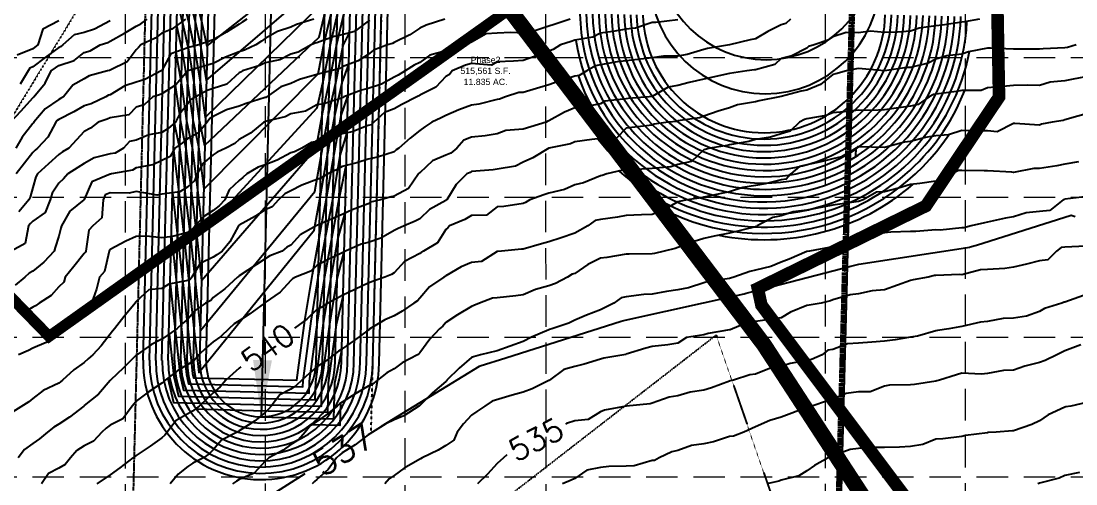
# Model space of a CAD drawing. Header units: inches. Extents: x 8135 to 11700, y -938 to 4760.
# Drawn here: x 10652 to 11322, y 2351 to 2646 of the extents above; entities that cross this region are included whole.
import ezdxf
from ezdxf.enums import TextEntityAlignment as Align

# ---------------------------------------------------------------- set-up
doc = ezdxf.new("R2010")
doc.units = ezdxf.units.IN
doc.header["$MEASUREMENT"] = 0
for name, pattern in [('DASHED', [0.75, 0.5, -0.25]), ('DASHED2', [0.375, 0.25, -0.125]), ('DOT2', [0.125, 0, -0.125]), ('HIDDEN', [0.375, 0.25, -0.125]), ('HIDDEN2', [0.1875, 0.125, -0.0625]), ('PHANTOM', [2.5, 1.25, -0.25, 0.25, -0.25, 0.25, -0.25]), ('PHANTOM2', [1.25, 0.625, -0.125, 0.125, -0.125, 0.125, -0.125])]:
    doc.linetypes.add(name, pattern=pattern)
for name, color, linetype in [('537-CONTOUR', 6, 'Continuous'), ('BERM1', 7, 'Continuous'), ('BNDY', 1, 'PHANTOM'), ('BNDY-TO-UTRWD', 1, 'PHANTOM'), ('DIM', 4, 'Continuous'), ('EC', 35, 'DASHED'), ('EXCAVATION-LIMITS-W&M', 3, 'DOT2'), ('EXCAVATION_LIMITS', 4, 'HIDDEN2'), ('FENCE', 8, 'FENCELINE3'), ('FINAL-REMEDIATION-2-27-07', 31, 'HIDDEN2'), ('GRID', 254, 'HIDDEN'), ('HATCH-3', 51, 'PHANTOM2'), ('LIMITS OF DISTURBANCE', 1, 'HIDDEN'), ('PARCEL_LBLS', 7, 'Continuous'), ('PH1-BNDY', 1, 'PHANTOM'), ('PRO-BERMOLD-CONT-H', 7, 'Continuous'), ('PRO-BERMOLD-CONT-L', 8, 'Continuous'), ('PRO-ESMT', 7, 'DASHED2'), ('PROP-CONT-H', 6, 'Continuous'), ('PROP-CONT-L', 7, 'Continuous')]:
    doc.layers.add(name, color=color, linetype=linetype)
doc.styles.add('L80', font='simplex', dxfattribs={"height": 16})
doc.styles.get("Standard").update_dxf_attribs({"font": 'ARIAL.TTF'})
doc.styles.add('Style-simple', font='simple.shx')
doc.linetypes.add('FENCELINE3', pattern='A,0.8,-0.1,["X",Standard,S=0.1,R=0,X=-0.05,Y=-0.05],-0.1', length=1)

# ---------------------------------------------------------------- blocks, each defined once
blk = doc.blocks.new('lota')
blk.add_attdef('LOTDES', text='', height=0.0833).set_placement((0, 0), align=Align.CENTER)
at = {"flags": 1}
for tag in ['LOTAINF', 'LOTAAC', 'LOTASF']:
    blk.add_attdef(tag, text='', height=0.000000105, dxfattribs=at).set_placement((-0.038, 0), align=Align.CENTER)

msp = doc.modelspace()

# ---------------------------------------------------------------- linework, layer by layer
at = {"layer": '537-CONTOUR', "elevation": 537, "flags": 128}
for points in [[(10880.67, 2388.18), (10942.82, 2426.19), (10943.32, 2426.37), (10959.61, 2431.57), (11032.88, 2454.76), (11035.33, 2455.54), (11111.1, 2472.27), (11112.37, 2472.6), (11123.41, 2475.49), (11178.87, 2489.76), (11183.86, 2491.02), (11254.49, 2501.86), (11254.68, 2502.13), (11258.68, 2503.16), (11318.88, 2522.33), (11321.38, 2521.37)], [(10625.37, 2198.33), (10691.84, 2253.86), (10702.93, 2263.17), (10703.8, 2263.88), (10718.1, 2275.55), (10775.17, 2321.58), (10778.6, 2324.21), (10832.13, 2358.02)]]:
    msp.add_lwpolyline(points, dxfattribs=at)
at = {"layer": 'BERM1', "color": 35}
for points in [[(10752.45, 2726.19), (10755.37, 2688.74), (10758.89, 2674.89), (10762.39, 2660.64), (10765.96, 2646.3), (10769.61, 2629.59), (10842.58, 2687.24), (10846.25, 2699.86), (10850.6, 2719.81), (10854.93, 2733.48), (10859.21, 2752.45), (10864.12, 2791.8)], [(10751.49, 2687.76), (10755, 2673.92), (10758.51, 2659.68), (10762.07, 2645.39), (10765.68, 2628.83), (10769.2, 2607.8), (10842.25, 2670.71), (10845.91, 2684.38), (10850.12, 2698.87), (10854.47, 2718.78), (10858.79, 2732.44), (10862.88, 2742.4)], [(10751.12, 2672.96), (10754.62, 2658.72), (10758.17, 2644.48), (10761.75, 2628.08), (10765.24, 2607.19), (10768.5, 2584.29), (10841.75, 2655.81), (10845.59, 2667.71), (10849.76, 2683.3), (10854, 2697.88), (10858.34, 2717.75), (10862.45, 2725.15)], [(10750.74, 2657.75), (10754.27, 2643.57), (10757.82, 2627.32), (10761.29, 2606.58), (10764.56, 2583.6), (10768.16, 2566.56), (10840.95, 2635.37), (10845.09, 2653.13), (10849.43, 2666.58), (10853.62, 2682.22), (10857.88, 2696.9), (10862.11, 2711.35)], [(10750.37, 2642.72), (10753.89, 2626.56), (10757.34, 2605.97), (10760.62, 2582.9), (10764.21, 2565.9), (10767.57, 2538.8), (10840.33, 2612.03), (10844.41, 2632.61), (10848.95, 2652.06), (10853.26, 2665.45), (10857.47, 2681.15), (10861.61, 2691.1)], [(10749.95, 2625.91), (10753.38, 2605.36), (10756.68, 2582.2), (10760.26, 2565.24), (10763.6, 2538.31), (10766.9, 2510.93), (10839.73, 2590.48), (10843.83, 2609.08), (10848.32, 2631.77), (10852.8, 2650.99), (10857.1, 2664.31), (10861.11, 2671.08)], [(10749.42, 2604.79), (10752.73, 2581.51), (10756.31, 2564.58), (10759.63, 2537.83), (10762.93, 2510.48), (10766.16, 2480.72), (10838.97, 2564.88), (10843.26, 2587.94), (10847.74, 2608.26), (10852.23, 2630.92), (10856.66, 2649.92), (10860.73, 2655.79)], [(10748.82, 2580.68), (10752.36, 2563.92), (10755.66, 2537.34), (10758.95, 2510.02), (10762.19, 2480.29), (10765.55, 2448.87), (10838.26, 2537.23), (10842.57, 2562.39), (10847.19, 2587.14), (10851.66, 2607.44), (10856.14, 2630.08), (10860.29, 2638.17)], [(10748.39, 2563.43), (10751.69, 2536.86), (10754.98, 2509.56), (10758.21, 2479.86), (10761.57, 2448.44), (10764.48, 2422.34), (10837.71, 2512.63), (10841.9, 2534.78), (10846.51, 2561.68), (10851.11, 2586.35), (10855.57, 2606.62), (10859.79, 2618.1)], [(10799.78, 2417.93), (10826.77, 2417.26), (10826.78, 2417.31), (10831.9, 2455.39), (10836.67, 2484.57), (10841.29, 2510.01), (10845.84, 2534.07), (10850.45, 2560.98), (10855.03, 2585.55), (10859.3, 2598.44)], [(10799.68, 2413.93), (10830.67, 2413.16), (10830.77, 2417), (10835.86, 2454.8), (10840.61, 2483.89), (10845.22, 2509.28), (10849.77, 2533.36), (10854.39, 2560.27), (10858.7, 2574.53)], [(10799.58, 2409.93), (10834.57, 2409.06), (10834.76, 2416.68), (10839.81, 2454.21), (10844.55, 2483.21), (10849.15, 2508.55), (10853.71, 2532.65), (10858.19, 2553.85)], [(10747.72, 2536.38), (10751, 2509.11), (10754.23, 2479.43), (10757.6, 2448.01), (10760.53, 2421.66), (10761.18, 2418.89), (10799.78, 2417.93)], [(10799.48, 2405.94), (10838.47, 2404.96), (10838.76, 2416.36), (10843.77, 2453.62), (10848.49, 2482.53), (10853.09, 2507.82), (10857.43, 2523.48)], [(10747.03, 2508.68), (10750.25, 2479), (10753.62, 2447.57), (10756.58, 2420.99), (10757.98, 2414.97), (10799.68, 2413.93)], [(10799.38, 2401.94), (10842.37, 2400.87), (10842.75, 2416.04), (10847.73, 2453.03), (10852.43, 2481.85), (10856.82, 2498.91)], [(10746.28, 2478.57), (10749.64, 2447.14), (10752.63, 2420.31), (10754.79, 2411.05), (10799.58, 2409.93)], [(10856.13, 2471.31), (10851.68, 2452.44), (10846.74, 2415.73), (10846.27, 2396.77), (10799.29, 2397.94)], [(10745.67, 2446.69), (10748.68, 2419.63), (10751.59, 2407.13), (10799.48, 2405.94)], [(10855.28, 2437.05), (10850.74, 2415.41), (10850.17, 2392.67), (10803, 2393.84)], [(10744.79, 2418.72), (10748.4, 2403.21), (10799.38, 2401.94)], [(10854.42, 2402.65), (10854.07, 2388.57), (10836.16, 2389.02)], [(10799.29, 2397.94), (10762.02, 2398.87)]]:
    msp.add_lwpolyline(points, dxfattribs=at)
at = {"layer": 'BNDY', "lineweight": 200}
msp.add_line((11166.24, 2156.84), (11194.11, 3188.8), dxfattribs=at)
at = {"layer": 'BNDY-TO-UTRWD'}
for p, q in [((10712.74, 1935.29), (10744.25, 3200.01)), ((11166.24, 2156.84), (11194.11, 3188.8))]:
    msp.add_line(p, q, dxfattribs=at)
at = {"layer": 'DIM', "color": 1, "linetype": 'PHANTOM'}
msp.add_line((10712.74, 1935.29), (10744.25, 3200.01), dxfattribs=at)
at = {"layer": 'EC', "color": 35, "linetype": 'Continuous'}
for p, q in [((11329.21, 2534.12, 537), (11314.92, 2532.36, 537)), ((11313.8, 2531.91, 537), (11305.22, 2525.26, 537)), ((11314.54, 2532.3, 537), (11313.8, 2531.91, 537)), ((11314.92, 2532.36, 537), (11314.54, 2532.3, 537)), ((11282.17, 2521.23, 537), (11277.22, 2520.36, 537)), ((11290.3, 2523.78, 537), (11282.17, 2521.23, 537)), ((11298.67, 2524.61, 537), (11290.3, 2523.78, 537)), ((11305.22, 2525.26, 537), (11298.67, 2524.61, 537)), ((11249.42, 2514.23, 537), (11235.67, 2512.74, 537)), ((11250.56, 2514.29, 537), (11249.42, 2514.23, 537)), ((11255.33, 2515.41, 537), (11250.56, 2514.29, 537)), ((11263.84, 2517.27, 537), (11255.33, 2515.41, 537)), ((11265.67, 2517.77, 537), (11263.84, 2517.27, 537)), ((11277.22, 2520.36, 537), (11265.67, 2517.77, 537)), ((11190.49, 2508.8, 537), (11183.67, 2506.23, 537)), ((11200.17, 2510.95, 537), (11190.49, 2508.8, 537)), ((11204.3, 2511.41, 537), (11200.17, 2510.95, 537)), ((11216.67, 2511.77, 537), (11204.3, 2511.41, 537)), ((11220.26, 2511.88, 537), (11216.67, 2511.77, 537)), ((11232.92, 2512.87, 537), (11220.26, 2511.88, 537)), ((11235.67, 2512.74, 537), (11232.92, 2512.87, 537)), ((11165.03, 2501.73, 537), (11152.57, 2499.41, 537)), ((11167.42, 2502.47, 537), (11165.03, 2501.73, 537)), ((11177.55, 2505.44, 537), (11167.42, 2502.47, 537)), ((11183.67, 2506.23, 537), (11177.55, 2505.44, 537)), ((11139.71, 2494.3, 537), (11134.67, 2492.29, 537)), ((11150.92, 2499.08, 537), (11139.71, 2494.3, 537)), ((11151.17, 2499.16, 537), (11150.92, 2499.08, 537)), ((11152.57, 2499.41, 537), (11151.17, 2499.16, 537)), ((11118.17, 2487.25, 537), (11114.74, 2486.35, 537)), ((11127.93, 2489.65, 537), (11118.17, 2487.25, 537)), ((11134.67, 2492.29, 537), (11127.93, 2489.65, 537)), ((11101.67, 2482.09, 537), (11088.25, 2480.04, 537)), ((11102.44, 2482.15, 537), (11101.67, 2482.09, 537)), ((11104.42, 2482.91, 537), (11102.44, 2482.15, 537)), ((11114.74, 2486.35, 537), (11104.42, 2482.91, 537)), ((11061.65, 2473.8, 537), (11052.67, 2472.01, 537)), ((11068.92, 2474.8, 537), (11061.65, 2473.8, 537)), ((11075.76, 2476.07, 537), (11068.92, 2474.8, 537)), ((11085.42, 2479.17, 537), (11075.76, 2476.07, 537)), ((11088.25, 2480.04, 537), (11085.42, 2479.17, 537)), ((11032.87, 2469.71, 537), (11028.25, 2466.41, 537)), ((11036.17, 2470.29, 537), (11032.87, 2469.71, 537)), ((11047.27, 2471.82, 537), (11036.17, 2470.29, 537)), ((11052.67, 2472.01, 537), (11047.27, 2471.82, 537)), ((11019.67, 2462.12, 537), (11010.96, 2458.76, 537)), ((11028.25, 2466.41, 537), (11019.67, 2462.12, 537)), ((10999.65, 2453.68, 537), (10988.76, 2449.91, 537)), ((11003.42, 2455.41, 537), (10999.65, 2453.68, 537)), ((11010.96, 2458.76, 537), (11003.42, 2455.41, 537)), ((10986.92, 2449.36, 537), (10975.84, 2444.67, 537)), ((10987.36, 2449.48, 537), (10986.92, 2449.36, 537)), ((10988.76, 2449.91, 537), (10987.36, 2449.48, 537)), ((10970.67, 2441.95, 537), (10954.17, 2436.06, 537)), ((10975.84, 2444.67, 537), (10970.67, 2441.95, 537)), ((10954.17, 2436.06, 537), (10943.57, 2433.41, 537)), ((10937.67, 2431.67, 537), (10929.93, 2425.04, 537)), ((10938.98, 2432.14, 537), (10937.67, 2431.67, 537)), ((10943.57, 2433.41, 537), (10938.98, 2432.14, 537)), ((10929.93, 2425.04, 537), (10922.18, 2417.41, 537)), ((10921.42, 2416.59, 537), (10913.06, 2409.27, 537)), ((10921.8, 2417.03, 537), (10921.42, 2416.59, 537)), ((10922.18, 2417.41, 537), (10921.8, 2417.03, 537)), ((10913.06, 2409.27, 537), (10904.92, 2401.34, 537)), ((10904.4, 2400.91, 537), (10894.77, 2394.72, 537)), ((10904.72, 2401.12, 537), (10904.4, 2400.91, 537)), ((10904.92, 2401.34, 537), (10904.72, 2401.12, 537)), ((10894.77, 2394.72, 537), (10888.67, 2392.23, 537)), ((10883.37, 2389.71, 537), (10874.75, 2384.41, 537)), ((10888.67, 2392.23, 537), (10883.37, 2389.71, 537)), ((10872.17, 2382.69, 537), (10863.83, 2376.26, 537)), ((10873.26, 2383.32, 537), (10872.17, 2382.69, 537)), ((10874.75, 2384.41, 537), (10873.26, 2383.32, 537)), ((10863.83, 2376.26, 537), (10855.67, 2371.08, 537)), ((10852.06, 2367.91, 537), (10846.62, 2360.6, 537)), ((10853.83, 2369.79, 537), (10852.06, 2367.91, 537)), ((10855.67, 2371.08, 537), (10853.83, 2369.79, 537)), ((10846.62, 2360.6, 537), (10839.42, 2354.16, 537)), ((10839.42, 2354.16, 537), (10837.92, 2352.91, 537)), ((10837.92, 2352.91, 537), (10836.46, 2351.41, 537))]:
    msp.add_line(p, q, dxfattribs=at)
at = {"layer": 'EC', "color": 35, "linetype": 'Continuous', "flags": 128}
for points, elevation in [([(10644.89, 2581.41), (10651.64, 2588.58), (10658.92, 2596.76), (10659.23, 2597.12), (10659.65, 2597.41), (10666.72, 2606.11), (10670.73, 2613.91), (10673.39, 2615.94), (10675.42, 2617.46), (10685.19, 2620.49), (10691.67, 2625.7), (10695.4, 2626.69), (10701.78, 2630.41), (10706.57, 2632.02), (10708.17, 2632.88), (10717.17, 2637.91), (10724.67, 2642.48), (10727.65, 2643.89), (10731.64, 2646.91)], 551), ([(10873.19, 2645.9), (10872.17, 2645.58), (10863.49, 2639.09), (10855.67, 2636.84), (10850.41, 2635.76), (10839.42, 2631.82), (10838.36, 2631.48), (10835.97, 2630.41), (10827.52, 2625.81), (10822.92, 2624.5), (10815.89, 2621.05), (10806.67, 2619.03), (10803.2, 2617.38), (10792.19, 2613.91), (10790.98, 2613.1), (10790.17, 2612.7), (10782.18, 2605.41), (10773.67, 2602.74), (10769.73, 2601.41), (10762.61, 2597.41), (10759.24, 2595.62), (10757.42, 2592.97), (10752.28, 2586.4), (10749.67, 2581.41), (10744.96, 2577.38), (10740.92, 2574.69), (10732.74, 2573.23), (10724.67, 2569.99), (10720.44, 2569.15), (10716.57, 2564.91), (10711.34, 2561.74), (10708.17, 2561.17), (10697.96, 2558.62), (10691.67, 2555.14), (10687.59, 2552.56), (10681.17, 2548.41), (10678.44, 2545.35), (10675.42, 2542.48), (10671.17, 2536.16), (10669.97, 2531.91), (10666.8, 2524.04), (10658.92, 2518.48), (10657.51, 2516.85), (10656.14, 2515.41), (10654.09, 2504.17), (10645.15, 2499.41)], 547), ([(11140.48, 2646.91), (11137.53, 2644.02), (11134.67, 2643.24), (11126.12, 2638.97), (11118.17, 2634.29), (11114.81, 2633.78), (11101.67, 2630.41), (11087.7, 2628.1), (11085.42, 2627.63), (11074.9, 2624.44), (11068.92, 2623.27), (11059.71, 2623.27), (11052.67, 2622.16), (11036.17, 2620.39), (11030.38, 2619.7), (11019.67, 2617.83), (11016.52, 2617.11), (11011.1, 2613.91), (11006.21, 2611.08), (11003.42, 2610.69), (10993.47, 2607.37), (10986.92, 2605.08), (10981.12, 2603.3), (10970.67, 2600.26), (10967.89, 2600.19), (10959.42, 2597.41), (10955.6, 2596.03), (10954.17, 2595.85), (10942.39, 2592.84), (10937.67, 2592.08), (10929.78, 2589.19), (10921.42, 2585.68), (10918.55, 2584.19), (10912.51, 2581.41), (10908.01, 2578.33), (10904.92, 2576.12), (10898.77, 2571.16), (10891.63, 2564.91), (10889.85, 2563.72), (10888.67, 2562.42), (10878.07, 2559.02), (10872.17, 2557.92), (10864.98, 2555.6), (10855.67, 2553.2), (10852.72, 2551.41), (10846.53, 2548.41), (10842.07, 2545.72), (10839.42, 2544.86), (10829.97, 2541.37), (10822.92, 2537.78), (10819.17, 2535.72), (10815.17, 2531.91), (10811.02, 2527.5), (10806.67, 2525.69), (10800.53, 2521.56), (10790.17, 2515.91), (10789.92, 2515.66), (10789.62, 2515.41), (10784.19, 2505.21), (10779.28, 2499.41), (10776.01, 2497.07), (10773.67, 2495.57), (10765.25, 2491.47), (10760.09, 2482.91), (10758.88, 2481.43), (10757.42, 2480.72), (10745.42, 2478.41), (10740.92, 2475.72), (10732.68, 2474.78), (10724.67, 2467.33), (10724.22, 2466.86), (10724.07, 2466.41), (10716.92, 2457.67), (10710.83, 2449.91), (10709.55, 2448.54), (10708.17, 2446.68), (10702.47, 2439.12), (10697.07, 2433.41), (10694.21, 2430.95), (10691.67, 2428.53), (10685.01, 2423.97), (10677.79, 2417.41), (10676.48, 2416.34), (10675.42, 2415.52), (10665.63, 2410.7), (10658.92, 2405.67), (10656.36, 2403.52), (10646.27, 2397.26)], 543), ([(10920.76, 2646.91), (10908.92, 2642.91), (10904.92, 2641.09), (10898.65, 2636.78), (10888.67, 2631.91), (10887.66, 2631.42), (10884.4, 2630.41), (10875.47, 2627.11), (10872.17, 2624.41), (10865.69, 2620.4), (10855.67, 2616.49), (10854.07, 2615.54), (10848.29, 2613.91), (10841.2, 2612.11), (10839.42, 2611.73), (10828.38, 2608.46), (10822.92, 2605.87), (10816.58, 2603.85), (10807.78, 2597.41), (10807.05, 2597.04), (10806.67, 2596.95), (10794.57, 2593.15), (10790.17, 2591.61), (10782.11, 2589.23), (10773.67, 2584.9), (10771.37, 2583.68), (10769.81, 2581.41), (10764.26, 2574.47), (10757.42, 2571.03), (10754.12, 2568.21), (10749.17, 2564.91), (10746.32, 2559.51), (10740.92, 2556.99), (10735.21, 2554.21), (10724.67, 2552.27), (10722.27, 2550.81), (10708.89, 2548.41), (10708.29, 2548.29), (10708.17, 2548.29), (10696.56, 2543.53), (10691.67, 2532.19), (10691.54, 2532.04), (10691.4, 2531.91), (10682.42, 2524.8), (10677.11, 2515.41), (10676.84, 2514.01), (10675.42, 2508.86), (10673.14, 2501.62), (10672.53, 2499.41), (10666.06, 2492.27), (10658.92, 2486.67), (10656.58, 2485.29), (10653.88, 2482.91), (10647.71, 2477.79)], 546), ([(10756.07, 2646.91), (10747.34, 2640.49), (10740.92, 2637.94), (10736.68, 2634.72), (10727.53, 2630.41), (10726.14, 2628.92), (10724.67, 2627.3), (10718.95, 2619.63), (10708.17, 2614.5), (10707.8, 2614.28), (10706.41, 2613.91), (10694.75, 2610.83), (10691.67, 2608.82), (10684.39, 2604.8), (10678.49, 2597.41), (10676.53, 2596.32), (10675.42, 2595.76), (10666.83, 2589.74), (10659.62, 2581.41), (10659.38, 2580.95), (10658.92, 2580.47), (10652.11, 2571.83), (10648.22, 2564.91)], 550), ([(10795.06, 2646.91), (10792.12, 2644.97), (10790.17, 2643.65), (10782.05, 2638.54), (10773.67, 2633.59), (10764.39, 2630.41), (10758.77, 2629.04), (10757.42, 2628.64), (10746.64, 2624.69), (10740.92, 2614.22), (10740.78, 2614.06), (10740.64, 2613.91), (10730.09, 2608.41), (10724.67, 2606.73), (10717.53, 2604.55), (10708.17, 2598.81), (10707.07, 2598.52), (10705.37, 2597.41), (10696.13, 2593.09), (10691.67, 2591.64), (10685.04, 2587.94), (10675.42, 2583.06), (10674.44, 2582.37), (10673.61, 2581.41), (10668.55, 2571.79), (10661.97, 2564.91), (10660.37, 2563.46), (10658.92, 2562.08), (10648.35, 2548.41)], 549), ([(10675.42, 2645.85), (10665.39, 2640.45), (10662.13, 2630.41), (10660.3, 2629.04), (10658.92, 2627.99), (10649.01, 2623.98)], 553), ([(11260.6, 2646.91), (11251.18, 2645.13), (11249.42, 2644.87), (11236.93, 2642.91), (11232.92, 2642.61), (11222.34, 2641.16), (11216.67, 2639.26), (11208.42, 2638.66), (11200.17, 2638.37), (11191.39, 2639.2), (11183.67, 2638.04), (11175.8, 2638.4), (11167.42, 2635.57), (11164.29, 2633.54), (11155.64, 2630.41), (11151.93, 2629.4), (11150.92, 2628.35), (11141.45, 2623.54), (11134.67, 2621.73), (11130.51, 2618.07), (11118.17, 2614.7), (11117.54, 2614.54), (11112.67, 2613.91), (11101.67, 2612.32), (11085.42, 2608.74), (11076.2, 2606.63), (11068.92, 2604.63), (11062.81, 2603.62), (11052.67, 2597.69), (11052.43, 2597.65), (11050.61, 2597.41), (11037.31, 2596.31), (11036.17, 2596.26), (11022.42, 2594.74), (11019.67, 2592.98), (11009.76, 2591.18), (11003.42, 2590.55), (10996.82, 2587.81), (10986.92, 2582.17), (10986.37, 2581.96), (10985.24, 2581.41), (10970.67, 2576.99), (10959.62, 2575.96), (10954.17, 2574.01), (10946.38, 2572.71), (10937.67, 2571.75), (10932.83, 2569.83), (10928.47, 2564.91), (10924.6, 2561.68), (10921.42, 2560.3), (10912.99, 2556.85), (10904.92, 2549.15), (10904.49, 2548.86), (10904.08, 2548.41), (10897.7, 2539.24), (10888.67, 2534.23), (10886.69, 2533.89), (10879.94, 2531.91), (10873.56, 2530.52), (10872.17, 2529.42), (10862, 2525.58), (10855.67, 2522.67), (10839.42, 2515.74), (10839.22, 2515.62), (10838.99, 2515.41), (10828.79, 2509.72), (10822.92, 2503.08), (10820.48, 2501.82), (10817.34, 2499.41), (10809.64, 2496.4), (10806.67, 2494.46), (10790.17, 2483.62), (10789.76, 2483.32), (10789.12, 2482.91), (10781.08, 2475.5), (10773.67, 2469.95), (10772.09, 2468.02), (10768.8, 2466.41), (10762.12, 2461.65), (10757.42, 2456.14), (10754, 2453.33), (10750.41, 2449.91), (10740.92, 2443.48), (10734.35, 2440.08), (10725.11, 2433.41), (10724.85, 2433.24), (10724.67, 2433.15), (10716.63, 2425.22), (10708.44, 2417.41), (10708.32, 2417.26), (10708.17, 2417.08), (10700.69, 2408.4), (10691.67, 2401.19), (10691.52, 2401.06), (10691.33, 2400.91), (10682.28, 2393.95), (10675.42, 2389.41), (10672.28, 2387.55), (10668.25, 2384.41), (10663.3, 2380.03), (10658.92, 2377.14), (10653.61, 2373.3), (10649.68, 2367.91)], 542), ([(11068.92, 2646.36), (11054.86, 2644.69), (11052.67, 2644.69), (11042.04, 2641.04), (11036.17, 2640.39), (11027.66, 2638.92), (11019.67, 2637.98), (11014.87, 2635.29), (11003.42, 2633.45), (11001.16, 2632.67), (10994.31, 2630.41), (10989.73, 2627.61), (10986.92, 2626.46), (10977.78, 2623.19), (10970.67, 2620.51), (10964.51, 2620.07), (10954.17, 2619.79), (10950.54, 2617.55), (10937.67, 2618.64), (10933.96, 2617.68), (10925.4, 2613.91), (10923.69, 2611.61), (10921.42, 2610.44), (10915.13, 2603.7), (10904.92, 2598.47), (10904.27, 2598.07), (10902.94, 2597.41), (10893.59, 2592.57), (10888.67, 2589.93), (10882.47, 2587.43), (10875.66, 2581.41), (10873.94, 2579.65), (10872.17, 2579.3), (10861.95, 2575.14), (10855.67, 2573.97), (10847.48, 2573.23), (10839.42, 2569.15), (10835.98, 2568.36), (10829.92, 2564.91), (10825.23, 2562.6), (10822.92, 2561.87), (10814.24, 2557.23), (10806.67, 2554.3), (10802.29, 2552.79), (10794.89, 2548.41), (10792.4, 2546.19), (10790.17, 2544.29), (10783.72, 2538.37), (10781.04, 2531.91), (10777.33, 2528.26), (10773.67, 2525.17), (10767.74, 2521.44), (10762.11, 2515.41), (10760.19, 2512.69), (10757.42, 2511.23), (10747.77, 2508.78), (10740.92, 2507.85), (10731.28, 2508.91), (10724.67, 2508.59), (10718.19, 2505.7), (10708.17, 2500.51), (10707.65, 2499.92), (10707.57, 2499.41), (10704.63, 2486.45), (10701.34, 2482.91), (10699.36, 2475.22), (10696.24, 2466.41), (10694.4, 2463.69), (10691.67, 2460.22), (10686.65, 2455.01), (10680.07, 2449.91), (10677.5, 2447.8), (10675.42, 2446.17), (10667.56, 2441.28), (10658.92, 2437.74), (10656.19, 2436.19), (10649.96, 2433.41)], 544), ([(10837.48, 2646.91), (10826.49, 2643.35), (10822.92, 2641.75), (10814.55, 2638.92), (10806.67, 2634.43), (10804.25, 2632.84), (10800.67, 2630.41), (10793.55, 2627.03), (10790.17, 2625.97), (10781.42, 2622.67), (10773.67, 2618.56), (10769.98, 2617.67), (10757.42, 2613.91), (10749.8, 2605.03), (10740.92, 2599.45), (10739.59, 2598.76), (10735.24, 2597.41), (10729.83, 2592.34), (10724.67, 2590.81), (10719.9, 2586.04), (10708.17, 2584.17), (10706.25, 2583.28), (10700.53, 2581.41), (10695.58, 2577.51), (10691.67, 2575.46), (10686.64, 2570.02), (10681.77, 2564.91), (10677.86, 2562.44), (10675.42, 2560.87), (10668.88, 2554.96), (10662.05, 2548.41), (10660.79, 2546.54), (10658.92, 2539.92), (10657.21, 2533.65), (10656.54, 2531.91), (10650.05, 2524.42)], 548), ([(10708.17, 2645.87), (10698.11, 2640.48), (10691.67, 2638.32), (10685.21, 2636.97), (10677.97, 2630.41), (10676.55, 2629.27), (10675.42, 2628.92), (10666.85, 2622.49), (10658.92, 2616.45), (10657.14, 2615.73), (10655.99, 2613.91), (10650.97, 2605.49)], 552), ([(11000.46, 2646.91), (10990.38, 2643.46), (10986.92, 2642.32), (10977.99, 2639.48), (10970.67, 2638.01), (10962.77, 2638.32), (10954.17, 2637.95), (10947.06, 2637.52), (10937.67, 2632.1), (10936.46, 2631.64), (10933.73, 2630.41), (10923.93, 2627.86), (10921.42, 2626.76), (10911.34, 2623.99), (10904.92, 2619.28), (10901.27, 2617.62), (10895.59, 2613.91), (10891.27, 2611.27), (10888.67, 2609.98), (10880.49, 2605.6), (10872.17, 2602.85), (10867.85, 2601.74), (10856.64, 2597.41), (10856.04, 2597.06), (10855.67, 2596.84), (10843.97, 2592.93), (10839.42, 2592.32), (10832.28, 2588.33), (10822.92, 2586.56), (10819.45, 2584.83), (10806.67, 2581.71), (10806.44, 2581.64), (10805.78, 2581.41), (10797.3, 2574.28), (10790.17, 2570.3), (10787.31, 2567.77), (10781.67, 2564.91), (10776.21, 2562.37), (10773.67, 2560.51), (10767.05, 2555.13), (10763.46, 2548.41), (10761.78, 2543.99), (10757.42, 2540.32), (10752.36, 2536.97), (10740.92, 2535.51), (10738.02, 2534.86), (10724.67, 2537.22), (10720.25, 2536.33), (10708.17, 2536.42), (10704.98, 2535.11), (10703.6, 2531.91), (10702.94, 2520.64), (10697.01, 2515.41), (10694.56, 2512.62), (10692.57, 2499.41), (10692.41, 2498.68), (10691.67, 2497.89), (10685.11, 2489.58), (10679.54, 2482.91), (10678.61, 2479.67), (10675.42, 2476.68), (10670.69, 2471.15), (10663.05, 2466.41), (10660.76, 2464.58), (10658.92, 2463.66), (10651.81, 2459.61)], 545), ([(11322, 2630.41), (11316.5, 2628.83), (11314.92, 2628.55), (11301.02, 2628.02), (11298.67, 2627.84), (11284.92, 2627.66), (11282.17, 2627.73), (11267.63, 2628.46), (11265.67, 2628.32), (11253.68, 2626.09), (11249.42, 2624.56), (11239.86, 2623.48), (11232.92, 2621.38), (11228.05, 2618.86), (11216.67, 2616.19), (11214.49, 2616.09), (11200.17, 2613.91), (11183.67, 2615.43), (11182.44, 2615.17), (11176.09, 2613.91), (11169.28, 2612.02), (11167.42, 2611.75), (11159.55, 2605.29), (11150.92, 2601.8), (11147.29, 2601.1), (11134.67, 2597.63), (11134.5, 2597.58), (11133.5, 2597.41), (11120.67, 2594.99), (11118.17, 2594.31), (11106.9, 2592.35), (11101.67, 2590.51), (11094.62, 2588.36), (11085.42, 2585.12), (11082.67, 2584.08), (11068.92, 2582.12), (11068.45, 2581.88), (11062.83, 2581.41), (11053.94, 2580.12), (11052.67, 2579.45), (11039.68, 2577.9), (11036.17, 2577.57), (11029.84, 2571.24), (11019.67, 2570.87), (11014.26, 2570.41), (11003.42, 2568.88), (11000.72, 2567.61), (10986.92, 2564.91), (10976.72, 2558.78), (10970.67, 2555.88), (10965.79, 2553.3), (10954.17, 2551.47), (10951.46, 2551.13), (10937.67, 2549.99), (10936.82, 2549.28), (10934.83, 2548.41), (10927.96, 2541.77), (10922.06, 2531.91), (10921.66, 2531.67), (10921.42, 2531.57), (10911.08, 2525.75), (10904.92, 2519.91), (10901.88, 2518.5), (10894.89, 2515.41), (10890.65, 2513.47), (10888.67, 2512.52), (10880.13, 2507.69), (10872.17, 2504.93), (10867.7, 2503.75), (10857.67, 2499.41), (10856.41, 2498.68), (10855.67, 2498.33), (10845.38, 2493.36), (10839.42, 2490.18), (10835.69, 2486.64), (10826.02, 2482.91), (10823.99, 2481.85), (10822.92, 2480.61), (10816.09, 2473.35), (10806.67, 2466.73), (10806.51, 2466.58), (10806.32, 2466.41), (10796.95, 2459.63), (10790.17, 2455.08), (10787, 2453.09), (10783.51, 2449.91), (10778.45, 2445.13), (10773.67, 2441.79), (10769.15, 2438), (10764.39, 2433.41), (10761.21, 2429.68), (10757.42, 2427.41), (10751.08, 2423.56), (10743.08, 2417.41), (10742.05, 2416.29), (10740.92, 2415.47), (10732.32, 2409.65), (10724.67, 2403.94), (10723.32, 2402.26), (10722.2, 2400.91), (10716.27, 2392.82), (10708.17, 2388.71), (10705.64, 2386.95), (10702.77, 2384.41), (10697.54, 2378.54), (10691.67, 2375.56), (10687.03, 2372.62), (10683.01, 2367.91), (10679.52, 2363.75), (10675.42, 2361.49), (10668.88, 2357.95), (10664.59, 2351.41)], 541), ([(11331.42, 2610.78), (11320.07, 2608.77), (11314.92, 2607.61), (11305.61, 2606.87), (11298.67, 2604.6), (11291.25, 2604.84), (11282.17, 2604.68), (11275.47, 2604.11), (11265.67, 2603.1), (11261.61, 2601.54), (11249.42, 2601.54), (11245.99, 2600.85), (11232.92, 2599.16), (11231.46, 2598.9), (11228.62, 2597.41), (11221.63, 2592.53), (11216.67, 2591.44), (11200.17, 2589.29), (11192.51, 2588.85), (11183.67, 2588.97), (11176.85, 2588.13), (11167.42, 2587.38), (11163.11, 2585.6), (11150.92, 2583.37), (11149.3, 2583.01), (11146.22, 2581.41), (11140.37, 2575.62), (11134.67, 2573.99), (11127.78, 2571.8), (11118.17, 2570.41), (11113.96, 2569.13), (11101.67, 2566.86), (11100.15, 2566.46), (11089.49, 2564.91), (11086.31, 2564.01), (11085.42, 2563.7), (11077.49, 2556.35), (11068.92, 2554.5), (11064.44, 2552.96), (11052.67, 2551.92), (11049.34, 2551.75), (11036.17, 2550.92), (11033.76, 2550.82), (11023.8, 2548.41), (11020.71, 2547.38), (11019.67, 2547.14), (11008.99, 2542.76), (11003.42, 2541.42), (10996.82, 2538.51), (10986.92, 2536.21), (10983.81, 2535.07), (10974.74, 2531.91), (10972.17, 2530.39), (10970.67, 2529.71), (10958.3, 2527.79), (10954.17, 2527.53), (10947.35, 2522.24), (10937.67, 2522.01), (10933.61, 2519.54), (10923.86, 2515.41), (10922.74, 2514.11), (10921.42, 2513.23), (10916.07, 2504.61), (10907.17, 2499.41), (10905.83, 2498.5), (10904.92, 2497.91), (10895.27, 2492.71), (10888.67, 2485.6), (10887, 2484.58), (10882.67, 2482.91), (10874.92, 2480.16), (10872.17, 2479.06), (10855.67, 2471.09), (10852.64, 2469.49), (10846.47, 2466.41), (10842.17, 2463.62), (10839.42, 2462.2), (10833.22, 2456.12), (10825.29, 2450.47)], 540), ([(11331.42, 2587.48), (11314.92, 2582.79), (11313.88, 2582.44), (11306.8, 2581.41), (11300.08, 2579.99), (11298.67, 2579.45), (11283.02, 2580.56), (11282.17, 2580.52), (11271.86, 2575.22), (11265.67, 2575.91), (11254.84, 2575.91), (11249.42, 2576.16), (11240.99, 2573.35), (11232.92, 2572.76), (11226.39, 2571.54), (11216.67, 2568.98), (11213.03, 2568.56), (11200.17, 2565.15), (11199.93, 2565.16), (11183.67, 2565.63), (11183.02, 2565.57), (11182.2, 2564.91), (11172.96, 2559.29), (11167.42, 2558.13), (11159.8, 2556.04), (11150.92, 2554.33), (11146.13, 2553.27), (11140.81, 2548.41), (11137.85, 2545.19), (11134.67, 2544.77), (11124.36, 2542.22), (11118.17, 2541.08), (11110.19, 2539.89), (11101.67, 2537.1), (11097.42, 2536.23), (11085.42, 2533.58), (11084.03, 2533.3), (11074.92, 2531.91), (11069.8, 2531.03), (11068.92, 2530.73), (11059.32, 2525.16), (11052.67, 2522.77), (11045.74, 2522.35), (11036.17, 2522.06), (11030.54, 2521.05), (11019.67, 2519.48), (11016.35, 2518.79), (11011.78, 2515.41), (11003.42, 2510.84), (10994.79, 2507.78), (10986.92, 2505.32), (10982.34, 2503.93), (10970.67, 2500.62), (10969.48, 2500.57), (10956.92, 2499.41), (10954.46, 2499.13), (10954.17, 2499.08), (10944.19, 2492.89), (10937.67, 2492.18), (10931.21, 2489.48), (10921.42, 2483.67), (10920.97, 2483.36), (10920.27, 2482.91), (10911.09, 2476.74), (10904.92, 2469.44), (10903.48, 2467.88), (10901.17, 2466.41), (10893.81, 2461.2), (10888.67, 2458.16), (10882.78, 2455.8), (10873.21, 2449.91), (10872.63, 2449.46), (10872.17, 2449.19), (10863.1, 2442.49), (10855.67, 2437.27), (10853.23, 2435.9), (10850.26, 2433.41), (10844.13, 2428.78), (10839.42, 2425.76), (10834.87, 2421.82), (10830, 2417.41), (10826.38, 2413.96), (10822.92, 2411.59), (10815.96, 2407.98), (10810.45, 2400.91), (10808.66, 2398.9), (10806.67, 2396.79), (10799.8, 2391.29), (10790.17, 2385.16), (10789.76, 2384.82), (10788.91, 2384.41), (10778.82, 2379.27), (10773.67, 2373.1), (10771.05, 2370.58), (10767.51, 2367.91), (10760.67, 2364.61), (10757.42, 2362.41), (10751.3, 2357.53), (10746.22, 2351.41)], 539), ([(11323.64, 2556.2), (11314.92, 2554.71), (11309.8, 2553.61), (11298.67, 2551.92), (11295.25, 2551.83), (11282.17, 2549.37), (11281.11, 2549.47), (11265.67, 2550.41), (11263.61, 2550.51), (11249.42, 2550.73), (11247.3, 2550.53), (11243.24, 2548.41), (11237.05, 2544.29), (11232.92, 2543.91), (11222.61, 2542.39), (11216.67, 2541.63), (11209.11, 2539.47), (11200.17, 2537.12), (11195.22, 2536.86), (11186.67, 2531.91), (11184.43, 2531.15), (11183.67, 2531.01), (11170.33, 2528.96), (11167.42, 2528.7), (11150.92, 2525.48), (11142.15, 2524.32), (11134.67, 2521.91), (11129.38, 2520.71), (11119.35, 2515.41), (11118.59, 2515.01), (11118.17, 2514.88), (11101.67, 2510.88), (11091.97, 2508.97), (11085.42, 2507.41), (11079.21, 2505.44), (11068.92, 2501.7), (11067.28, 2501.03), (11060.26, 2499.41), (11054.13, 2497.93), (11052.67, 2497.76), (11038.03, 2497.55), (11036.17, 2497.5), (11023.75, 2495.34), (11019.67, 2494.83), (11011.78, 2490.93), (11003.42, 2485.23), (11001.68, 2484.66), (10998.78, 2482.91), (10991.09, 2478.74), (10986.92, 2477.41), (10978.53, 2474.94), (10970.67, 2471.65), (10966.03, 2471.06), (10954.17, 2469.76), (10951.2, 2469.39), (10942.88, 2466.41), (10939.35, 2464.73), (10937.67, 2464.21), (10928.87, 2458.85), (10921.42, 2454.04), (10919.64, 2451.69), (10917.48, 2449.91), (10911.34, 2443.49), (10904.92, 2434.71), (10904.26, 2434.09), (10903.4, 2433.41), (10893.8, 2428.37), (10888.67, 2424.49), (10883.87, 2422.07), (10878.13, 2417.41), (10874.76, 2414.83), (10872.17, 2413.58), (10864.2, 2408.88), (10855.67, 2403.35), (10854.13, 2402.48), (10852.42, 2400.91), (10845.2, 2395.04), (10839.42, 2391.13), (10835.35, 2388.49), (10832.16, 2384.41), (10827.89, 2379.44), (10822.92, 2376.44), (10818.05, 2372.86), (10809, 2367.91), (10807.79, 2366.78), (10806.67, 2365.79), (10799.75, 2358.34), (10790.17, 2354.3), (10788.51, 2353.08), (10785.83, 2351.41)], 538), ([(11328.12, 2502.61), (11314.92, 2501.89), (11312.6, 2501.7), (11309.51, 2499.41), (11304.09, 2493.91), (11298.67, 2493.15), (11290.54, 2491.05), (11282.17, 2489.24), (11276.75, 2488.33), (11265.67, 2487.66), (11261.2, 2487.45), (11249.42, 2484.41), (11247.84, 2484.5), (11232.92, 2483.9), (11231.99, 2483.86), (11228.05, 2482.91), (11218.45, 2481.11), (11216.67, 2480.65), (11200.17, 2474.82), (11192.51, 2474.07), (11183.67, 2472.15), (11178.47, 2471.69), (11167.42, 2468.53), (11165.95, 2467.88), (11159.92, 2466.41), (11152.4, 2464.93), (11150.92, 2464.84), (11140.4, 2460.6), (11134.67, 2456.94), (11128.45, 2456.13), (11118.17, 2454.58), (11113.91, 2454.18), (11103.62, 2449.91), (11102.17, 2449.41), (11101.67, 2449.37), (11088.17, 2447.12), (11085.42, 2446.24), (11074.42, 2444.41), (11068.92, 2440.79), (11062.65, 2439.79), (11052.67, 2438.77), (11048.47, 2437.62), (11036.17, 2433.83), (11035.92, 2433.67), (11034.52, 2433.41), (11021.89, 2431.26), (11019.67, 2430.74), (11009.38, 2427.55), (11003.42, 2426.11), (10996.42, 2424.2), (10987.44, 2417.41), (10987.16, 2417.18), (10986.92, 2417.1), (10976.23, 2411.77), (10970.67, 2409.73), (10963.67, 2407.92), (10951.01, 2404.07), (10946.21, 2400.91), (10941.21, 2397.37), (10937.67, 2395.15), (10932.62, 2389.54), (10928.75, 2384.41), (10926.54, 2379.21), (10921.42, 2375.79), (10916.54, 2372.79), (10906.36, 2367.91), (10905.45, 2367.39), (10904.92, 2367.21), (10895.04, 2361.44), (10888.67, 2356.78), (10885.42, 2354.66), (10882.75, 2351.41)], 536), ([(11326.62, 2471.21), (11314.92, 2466.98), (11314.43, 2466.91), (11313.01, 2466.41), (11302.01, 2463.02), (11298.67, 2460.91), (11290.56, 2458.02), (11282.17, 2456.76), (11275.57, 2456.51), (11265.67, 2454.57), (11261.36, 2454.29), (11249.42, 2451.56), (11248.02, 2451.31), (11241.17, 2449.91), (11233.88, 2448.95), (11232.92, 2448.73), (11221.19, 2445.33), (11216.67, 2444.59), (11207.05, 2443.04), (11200.17, 2442.05), (11192.17, 2441.42), (11183.67, 2440.89), (11176.74, 2440.45), (11167.42, 2436.78), (11164.31, 2436.52), (11160.55, 2433.41), (11153.85, 2430.57), (11150.92, 2429.8), (11140.24, 2427.93), (11134.67, 2426.14), (11127.17, 2424.68), (11118.17, 2421.15), (11114.68, 2420.79), (11104.21, 2417.41), (11102.17, 2416.91), (11101.67, 2416.68), (11090.22, 2412.54), (11085.42, 2410.95), (11076.71, 2409.63), (11068.92, 2407.35), (11063.39, 2406.53), (11052.67, 2402.8), (11051.24, 2402.35), (11036.17, 2400.91), (11022.26, 2398.32), (11019.67, 2397.24), (11011.83, 2392.38), (11003.42, 2391.57), (10998.08, 2389.76), (10997.48, 2389.34)], 535), ([(11325.12, 2439.72), (11314.92, 2436.05), (11313.26, 2435.1), (11309.72, 2433.41), (11302.31, 2429.83), (11298.67, 2428.55), (11289.48, 2426.32), (11282.17, 2423.68), (11275.83, 2423.56), (11265.67, 2421.5), (11261.79, 2421.24), (11249.42, 2421.74), (11245.91, 2420.82), (11235.12, 2417.41), (11233.49, 2416.84), (11232.92, 2416.72), (11219.33, 2414.71), (11216.67, 2414.38), (11203.47, 2414.11), (11200.17, 2413.48), (11191.23, 2409.86), (11183.67, 2409.99), (11175.79, 2408.92), (11167.42, 2405.38), (11164.12, 2404.21), (11154.02, 2400.91), (11151.65, 2400.18), (11150.92, 2399.94), (11134.67, 2393.79), (11127.31, 2391.77), (11118.17, 2387.71), (11115.92, 2386.66), (11110.75, 2384.41), (11104.38, 2381.7), (11101.67, 2381.48), (11091.57, 2378.17), (11085.42, 2376.89), (11077.5, 2375.84), (11068.92, 2372.62), (11065.04, 2371.85), (11057.11, 2367.91), (11054.17, 2366.39), (11052.67, 2366.31), (11041.12, 2362.96), (11036.17, 2362.63), (11025.1, 2362.48), (11019.67, 2361.84), (11011.15, 2360.06), (11003.42, 2354.78), (11001.03, 2353.8), (10995.57, 2351.41)], 534), ([(10791.27, 2425.85), (10790.17, 2425.06), (10786.14, 2421.32), (10781.73, 2417.41), (10778.06, 2413.02), (10773.67, 2409.35), (10769.31, 2405.34), (10764.74, 2400.91), (10760.54, 2397.75), (10757.42, 2396.04), (10750.18, 2391.65), (10744.29, 2384.41), (10742.88, 2382.46), (10740.92, 2380.78), (10733.56, 2375.39), (10724.67, 2369.5), (10723.73, 2368.86), (10722.5, 2367.91), (10714.36, 2361.72), (10708.17, 2357.23), (10699.69, 2351.41)], 540), ([(11331.42, 2403.87), (11318.59, 2400.91), (11315.47, 2400.36), (11314.92, 2400.18), (11304.17, 2395.33), (11298.67, 2391.6), (11293.92, 2389.16), (11282.17, 2385.16), (11281.49, 2385.1), (11271.17, 2384.41), (11266.03, 2384.05), (11265.67, 2383.98), (11251.69, 2382.11), (11249.42, 2381.66), (11237.35, 2379.98), (11232.92, 2379.87), (11224.51, 2376.45), (11216.67, 2375.13), (11209.88, 2374.7), (11200.17, 2374.51), (11193.57, 2374.51), (11183.67, 2373.88), (11178.36, 2373.3), (11167.42, 2369.21), (11164.51, 2367.91), (11155.74, 2363.1), (11150.92, 2359.66), (11145.87, 2356.54), (11134.67, 2353.7), (11132.99, 2353.09), (11125.51, 2351.41)], 533), ([(10960.24, 2369.92), (10958.06, 2367.91), (10954.17, 2364.44), (10947.99, 2357.6), (10941.48, 2351.41)], 535), ([(11324.09, 2358.74), (11314.92, 2356.76), (11311.31, 2355.08), (11298.67, 2351.79), (11298.38, 2351.7), (11297.7, 2351.41)], 532)]:
    msp.add_lwpolyline(points, dxfattribs=dict(at, elevation=elevation))
at = {"layer": 'EXCAVATION-LIMITS-W&M', "flags": 128}
msp.add_lwpolyline([(9041.31, 1759.07), (9109.46, 1482.12, 0.512452), (9260.08, 1421.54), (9656.12, 1672.44), (9998.37, 1798.88), (10191.91, 1827.12), (10452.39, 1948.71), (11093.29, 2446.05), (11191.15, 2162.46), (9973.57, 1130.51), (9545.9, 1031.03), (8620.57, 1114.85, -0.363359), (8552.62, 1183.07), (8481.2, 2007.98), (8481.82, 2302.15), (8479.13, 2341.55), (8500.57, 2941.17), (8907.9, 3139.23), (8912, 3253.8), (9234.32, 3057.67), (9245.94, 3030.34), (9277.45, 2993.8), (9308.42, 2975.23), (9434.31, 2920.7), (9366.46, 2701.97), (9095.11, 2301.51), (9081.78, 2123.18), (9040.33, 1945)], format="xyb", close=True, dxfattribs=at)
msp.add_lwpolyline([(11016.14, 3193.31), (10548.69, 2425.1), (9585.16, 2999.07), (9589.45, 3014.77), (9591.13, 3074.11), (9609.8, 3162.65), (9642.16, 3187.9), (9664.05, 3201.67), (9682.17, 3226.47)], close=True, dxfattribs=at)
at = {"layer": 'EXCAVATION_LIMITS', "const_width": 3, "flags": 128}
msp.add_lwpolyline([(9665.61, 3091.23), (9741.87, 3047.2), (9803.95, 3006.98), (9827.22, 2996.52), (9882.66, 2979.65), (9904.15, 2979.11), (9914.24, 3015.79), (9944.64, 3000.65), (9949.54, 2989.08), (10028.85, 2954.85), (10014.03, 2915.68), (10059.96, 2883.21), (10127.72, 2855.39), (10230.98, 2811.26), (10322.59, 2770.29), (10356.67, 2775.06), (10412.35, 2719.73), (10463.07, 2655.43), (10532.22, 2586.07), (10596.22, 2520.1), (10669.32, 2445.16), (10773.32, 2518.73), (10878.05, 2593.68), (10963.91, 2654.37), (10888.52, 2733.85), (10791.93, 2819.18), (10723.09, 2881.58), (10654.68, 2941.25), (10614.12, 2977.63), (10576.96, 3013.69), (10534.65, 3058.44), (10517.96, 3038.58), (10428.54, 3101.16), (10359.76, 3151.2), (10280.24, 3208.85), (10185.24, 3211.9), (10105.07, 3213.67), (10034.29, 3215.62), (9954.14, 3217.75), (9867.67, 3219.97), (9795.65, 3221.41), (9724.32, 3216.78), (9695.27, 3215.27), (9665.97, 3187.43), (9632.91, 3152.75), (9616.95, 3104.93)], close=True, dxfattribs=at)
at = {"layer": 'FENCE', "flags": 128}
msp.add_lwpolyline([(9679.29, 3226.33), (9761, 3224.79), (9818.44, 3223.69), (10012.55, 3218.33), (10154.01, 3214.82), (10261.62, 3212.29), (10368.66, 3209.36), (10471.01, 3206.88), (10598.59, 3203.59), (10744.68, 3199.94), (10901.33, 3195.55), (11057.34, 3191.51), (11134.86, 3189.48), (11193.58, 3188.13), (11191.63, 3087.6), (11187.78, 2938.03), (11183.32, 2782.9), (11179.67, 2632.64), (11176.35, 2481.35), (11172.32, 2331.79), (11169.93, 2229.99), (11167.42, 2158.01), (11088.9, 2120.49), (11000.75, 2077.53), (10916.04, 2036.97), (10842.62, 2001.4), (10751.6, 1957.09), (10746.36, 1954.4), (10673.13, 1919.45), (10649.56, 1907.96), (10597.63, 1882.22), (10511.41, 1785), (10416.41, 1678.35), (10320.83, 1570.05), (10207.67, 1442.35), (10110.13, 1332.4), (10053.54, 1268.15), (9904.71, 1273.08), (9747.26, 1277.92), (9589.98, 1282.67), (9441.5, 1287.98), (9338.47, 1291.6), (9306.7, 1333.68), (9250.93, 1408.83), (9228.33, 1442.39), (9210.05, 1440.71)], dxfattribs=at)
at = {"layer": 'FINAL-REMEDIATION-2-27-07', "const_width": 10}
msp.add_lwpolyline([(9974.18, 1119.77), (10863.03, 1499.17), (11331.2, 2121.23), (11123.58, 2439.96), (10961.84, 2653.18), (10894.8, 2997.89), (10516.17, 3262.73)], dxfattribs=at)
at = {"layer": 'GRID', "color": 252, "linetype": 'HIDDEN', "lineweight": 0, "ltscale": 80}
for p, q in [((10718.18, -488.84), (10717.76, 4667.09)), ((10806.98, -488.41), (10806.65, 4667.09)), ((10895.81, -489.47), (10895.55, 4667.09)), ((10985.51, -488.65), (10984.83, 4669.09)), ((11162.89, -488.49), (11162.62, 4669.09)), ((11251.95, -488.19), (11251.51, 4669.09)), ((8228.76, 2622.56), (11606.69, 2622.56)), ((8228.76, 2533.66), (11606.69, 2533.66)), ((8228.76, 2444.77), (11606.69, 2444.77)), ((8228.76, 2355.88), (11606.69, 2355.88))]:
    msp.add_line(p, q, dxfattribs=at)
at = {"layer": 'HATCH-3', "ltscale": 0.5, "const_width": 7, "flags": 128}
msp.add_lwpolyline([(10961.84, 2653.18), (10669.32, 2445.16), (10532.22, 2586.07), (10463.07, 2655.43), (10412.35, 2719.73), (10654.68, 2941.25), (10723.09, 2881.58), (10791.93, 2819.18), (10888.52, 2733.85), (10961.84, 2653.18)], dxfattribs=at)
at = {"layer": 'LIMITS OF DISTURBANCE', "color": 1, "ltscale": 150, "const_width": 8}
msp.add_lwpolyline([(10027.58, 1095.46), (10890.89, 1451.14), (11366.31, 2111.27), (11343.68, 2243.01), (11288.52, 2243.01), (11122.03, 2465), (11119.73, 2475.69), (11226.55, 2528.09), (11273.03, 2597.3), (11272.04, 2651.68), (11246.31, 2825.99), (11207.74, 3010.87), (11204.78, 3193.78), (11193.89, 3198.11), (10907.07, 3205.04)], dxfattribs=at)
at = {"layer": 'PH1-BNDY'}
msp.add_line((11166.24, 2156.84), (11194.11, 3188.8), dxfattribs=at)
at = {"layer": 'PRO-BERMOLD-CONT-H', "color": 40}
for p, q in [((10741.06, 2429.91), (10758.37, 3124.63)), ((10761.06, 2429.66), (10778.37, 3124.14)), ((10847.06, 2428.59), (10864.34, 3121.99)), ((10867.06, 2428.34), (10884.33, 3121.5))]:
    msp.add_line(p, q, dxfattribs=at)
msp.add_lwpolyline([(10822.22, 3158.05), (10804.08, 2394.12)], dxfattribs=at)
for radius in [63, 43]:
    msp.add_arc((10804.07, 2429.12), radius, 179.28639, 359.28639, dxfattribs=at)
msp.add_solid([(10810.93, 2429.97), (10804.08, 2394.12), (10798.94, 2430.26)], dxfattribs=at)
at = {"layer": 'PRO-BERMOLD-CONT-L', "color": 40}
for p, q in [((10729.06, 2430.06), (10746.38, 3124.93)), ((10733.06, 2430.01), (10750.37, 3124.83)), ((10737.06, 2429.96), (10754.37, 3124.73)), ((10745.06, 2429.86), (10762.37, 3124.53)), ((10749.06, 2429.81), (10766.37, 3124.44)), ((10753.06, 2429.76), (10770.37, 3124.34)), ((10757.06, 2429.71), (10774.37, 3124.24)), ((10765.06, 2429.61), (10782.37, 3124.04)), ((10769.06, 2429.56), (10786.36, 3123.94)), ((10839.06, 2428.69), (10856.34, 3122.19)), ((10843.06, 2428.64), (10860.34, 3122.09)), ((10851.06, 2428.54), (10868.34, 3121.89)), ((10855.06, 2428.49), (10872.34, 3121.8)), ((10859.06, 2428.44), (10876.34, 3121.7)), ((10863.06, 2428.39), (10880.33, 3121.6)), ((10871.06, 2428.29), (10888.33, 3121.4)), ((10875.06, 2428.24), (10892.33, 3121.3)), ((10879.06, 2428.19), (10896.33, 3121.2))]:
    msp.add_line(p, q, dxfattribs=at)
for radius in [75, 71, 67, 59, 55, 51, 47, 39, 35]:
    msp.add_arc((10804.07, 2429.12), radius, 179.28639, 359.28639, dxfattribs=at)
at = {"layer": 'PRO-ESMT', "ltscale": 0.25}
msp.add_lwpolyline([(10873.96, 2384.07), (10905.41, 3646.13), (11401, 3633.79), (11403.31, 3783.78)], dxfattribs=at)
at = {"layer": 'PROP-CONT-H', "color": 40, "ltscale": 100}
for points in [[(11006.72, 2649.98, 0.980056), (11240.74, 2648.63)], [(11026.72, 2649.98, 0.978605), (11220.75, 2649.15, 0.972426)], [(11046.71, 2649.38, 0.972426), (11200.75, 2649.67, 0.972426)], [(11031.54, 2550.29, 0.525177), (11251.28, 2601.54, 0.525177)]]:
    msp.add_lwpolyline(points, format="xyb", dxfattribs=at)
at = {"layer": 'PROP-CONT-L', "color": 40, "ltscale": 100}
msp.add_line((11182.08, 2560.01, 558), (11182.21, 2564.52, 558), dxfattribs=at)
for points in [[(11055.88, 2688.03, 0.972426), (11193.93, 2688.3, 0.972426)], [(11012.18, 2669.84, 1.070233), (11236.74, 2648.74, 0.979544)], [(11051.34, 2670.25, 0.972426), (11197.39, 2670.53, 0.972426)], [(11004.07, 2633.55, 0.915628), (11244.74, 2648.53)], [(11005.51, 2610.98, 0.8356), (11248.74, 2648.43)], [(11014.72, 2649.98, 0.979544), (11232.74, 2648.84, 0.979544)], [(11018.72, 2650.04, 0.979544), (11228.74, 2648.95, 0.979544)], [(11022.72, 2650.1, 0.979544), (11224.74, 2649.05, 0.972426)], [(11030.72, 2649.86, 0.977584), (11216.75, 2649.26, 0.972426)], [(11034.72, 2649.74, 0.976471), (11212.75, 2649.36, 0.972426)], [(11034.72, 2649.74, 0.976471), (11212.75, 2649.36, 0.972426)], [(11038.72, 2649.62, 0.975251), (11208.75, 2649.47, 0.972426)], [(11042.71, 2649.5, 0.973914), (11204.75, 2649.57, 0.972426)], [(11009.76, 2591.18, 0.762256), (11252.63, 2645.4, 0.762256)], [(11018.15, 2570.74, 0.646341), (11254.32, 2626.21, 0.646341)], [(11060.28, 2525.72, 0.378981), (11241.05, 2573.37, 0.378981)], [(11094.86, 2509.53, 0.232173), (11218.5, 2541.87, 0.232173)]]:
    msp.add_lwpolyline(points, format="xyb", dxfattribs=at)

# ---------------------------------------------------------------- block references
at = {"layer": 'PARCEL_LBLS'}
ref = msp.add_blockref('lota', (10946.7, 2618.96), dxfattribs=dict(at, xscale=48.01920768307355, yscale=48.0192076830732, zscale=48.01920768307323))
ref.add_attrib('LOTDES', 'Phase2', dxfattribs={"height": 4}).set_placement((10946.7, 2618.96), align=Align.CENTER)

# ---------------------------------------------------------------- texts
at = {"layer": '537-CONTOUR', "insert": (10856.29, 2373.27, 537), "char_height": 16, "attachment_point": 5, "rotation": 32.27384, "style": 'L80'}
msp.add_mtext('{537}', dxfattribs=at)
at = {"layer": 'EC', "color": 35, "style": 'Style-simple'}
for s, rotation, p in [('540', 35.90185, (10808.26, 2438.15, 540)), ('535', 27.49665, (10978.81, 2379.61, 535))]:
    msp.add_text(s, height=14, rotation=rotation, dxfattribs=at).set_placement(p, align=Align.MIDDLE_CENTER)
at = {"layer": 'PARCEL_LBLS'}
for s, p in [('515,561 S.F.', (10946.7, 2611.96)), ('11.835 AC.', (10946.7, 2604.96))]:
    msp.add_text(s, height=4, dxfattribs=at).set_placement(p, align=Align.CENTER)

doc.saveas('drawing.dxf')
